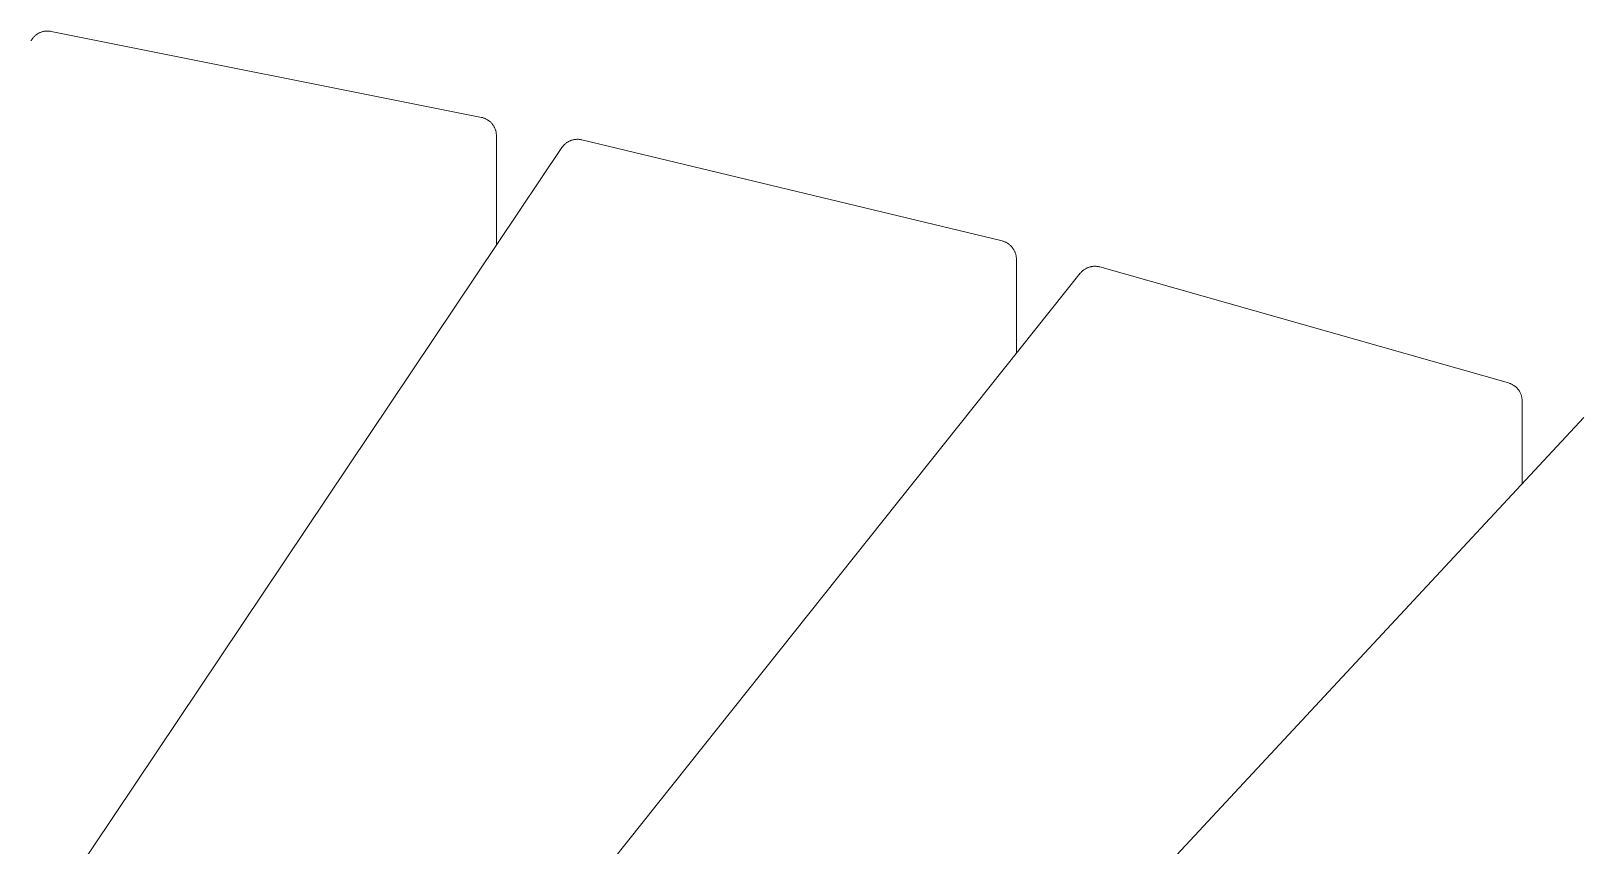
# Model space of a CAD drawing. Header units: inches. Extents: x -6 to 195, y -3 to 126.
# Drawn here: x 168.81 to 181.89, y 66.19 to 73.05 of the extents above; entities that cross this region are included whole.
import ezdxf

# ---------------------------------------------------------------- set-up
doc = ezdxf.new("R2010")
doc.units = ezdxf.units.IN
doc.layers.add('ZANO_R', color=7, linetype='Continuous', lineweight=0)

msp = doc.modelspace()

# ---------------------------------------------------------------- linework, layer by layer
at = {"layer": 'ZANO_R'}
for p, q in [((168.81468, 72.97222), (168.81614, 72.97482)), ((168.81614, 72.97482), (168.81765, 72.97739)), ((168.81765, 72.97739), (168.82049, 72.98195)), ((168.82049, 72.98195), (168.82349, 72.98641)), ((168.82349, 72.98641), (168.82663, 72.99076)), ((168.82663, 72.99076), (168.82992, 72.995)), ((168.82992, 72.995), (168.83336, 72.99913)), ((168.83336, 72.99913), (168.83693, 73.00314)), ((168.83693, 73.00314), (168.84064, 73.00703)), ((168.84064, 73.00703), (168.84448, 73.01079)), ((168.84448, 73.01079), (168.84844, 73.01441)), ((168.84844, 73.01441), (168.85253, 73.0179)), ((168.85253, 73.0179), (168.85673, 73.02124)), ((168.85673, 73.02124), (168.86104, 73.02444)), ((168.86104, 73.02444), (168.86546, 73.02749)), ((168.86546, 73.02749), (168.86998, 73.03039)), ((168.86998, 73.03039), (168.8746, 73.03314)), ((168.8746, 73.03314), (168.87931, 73.03572)), ((168.87931, 73.03572), (168.8841, 73.03814)), ((168.8841, 73.03814), (168.88898, 73.0404)), ((168.88898, 73.0404), (168.89393, 73.04249)), ((168.89393, 73.04249), (168.89894, 73.04441)), ((168.89894, 73.04441), (168.90402, 73.04615)), ((168.90402, 73.04615), (168.90916, 73.04773)), ((168.90916, 73.04773), (168.91434, 73.04912)), ((168.91434, 73.04912), (168.91957, 73.05034)), ((168.91957, 73.05034), (168.92484, 73.05138)), ((168.92484, 73.05138), (168.93014, 73.05224)), ((168.93014, 73.05224), (168.93547, 73.05292)), ((168.93547, 73.05292), (168.94082, 73.05342)), ((168.94082, 73.05342), (168.94618, 73.05373)), ((168.94618, 73.05373), (168.95155, 73.05386)), ((168.95155, 73.05386), (168.95692, 73.05381)), ((168.95692, 73.05381), (168.96229, 73.05358)), ((168.96229, 73.05358), (168.96764, 73.05316)), ((168.96764, 73.05316), (168.97298, 73.05256)), ((168.97298, 73.05256), (168.97829, 73.05178)), ((168.97829, 73.05178), (168.98358, 73.05081)), ((168.98358, 73.05081), (172.60545, 72.32671)), ((172.60545, 72.32671), (172.61074, 72.32556)), ((172.61074, 72.32556), (172.61598, 72.32422)), ((172.61598, 72.32422), (172.62117, 72.32271)), ((172.62117, 72.32271), (172.6263, 72.32103)), ((172.6263, 72.32103), (172.63138, 72.31916)), ((172.63138, 72.31916), (172.63639, 72.31713)), ((172.63639, 72.31713), (172.64133, 72.31492)), ((172.64133, 72.31492), (172.64618, 72.31254)), ((172.64618, 72.31254), (172.65096, 72.31)), ((172.65096, 72.31), (172.65564, 72.3073)), ((172.65564, 72.3073), (172.66023, 72.30444)), ((172.66023, 72.30444), (172.66471, 72.30142)), ((172.66471, 72.30142), (172.66909, 72.29825)), ((172.66909, 72.29825), (172.67336, 72.29493)), ((172.67336, 72.29493), (172.67751, 72.29147)), ((172.67751, 72.29147), (172.68154, 72.28786)), ((172.68154, 72.28786), (172.68545, 72.28412)), ((172.68545, 72.28412), (172.68922, 72.28025)), ((172.68922, 72.28025), (172.69286, 72.27625)), ((172.69286, 72.27625), (172.69636, 72.27213)), ((172.69636, 72.27213), (172.69972, 72.26789)), ((172.69972, 72.26789), (172.70293, 72.26354)), ((172.70293, 72.26354), (172.70598, 72.25908)), ((172.70598, 72.25908), (172.70889, 72.25451)), ((172.70889, 72.25451), (172.71163, 72.24985)), ((172.71163, 72.24985), (172.71421, 72.2451)), ((172.71421, 72.2451), (172.71663, 72.24027)), ((172.71663, 72.24027), (172.71888, 72.23535)), ((172.71888, 72.23535), (172.72096, 72.23036)), ((172.72096, 72.23036), (172.72287, 72.2253)), ((172.72287, 72.2253), (172.7246, 72.22018)), ((172.7246, 72.22018), (172.72616, 72.215)), ((172.72616, 72.215), (172.72753, 72.20977)), ((172.72753, 72.20977), (172.72873, 72.2045)), ((172.72873, 72.2045), (172.72974, 72.19919)), ((172.72974, 72.19919), (172.73058, 72.19384)), ((172.73058, 72.19384), (172.73122, 72.18848)), ((172.73122, 72.18848), (172.73169, 72.18309)), ((172.73169, 72.18309), (172.73197, 72.17769)), ((172.73197, 72.17769), (172.73206, 72.17228)), ((172.73206, 72.17228), (172.73206, 71.24922)), ((167.0027, 62.69896), (173.28353, 72.07221)), ((173.28353, 72.07221), (173.28511, 72.07452)), ((173.28511, 72.07452), (173.28672, 72.0768)), ((173.28672, 72.0768), (173.29, 72.08118)), ((173.29, 72.08118), (173.29344, 72.08544)), ((173.29344, 72.08544), (173.29701, 72.08958)), ((173.29701, 72.08958), (173.30073, 72.09359)), ((173.30073, 72.09359), (173.30459, 72.09747)), ((173.30459, 72.09747), (173.30858, 72.10122)), ((173.30858, 72.10122), (173.3127, 72.10482)), ((173.3127, 72.10482), (173.31694, 72.10828)), ((173.31694, 72.10828), (173.32129, 72.11159)), ((173.32129, 72.11159), (173.32576, 72.11475)), ((173.32576, 72.11475), (173.33034, 72.11775)), ((173.33034, 72.11775), (173.33502, 72.12058)), ((173.33502, 72.12058), (173.33979, 72.12326)), ((173.33979, 72.12326), (173.34465, 72.12576)), ((173.34465, 72.12576), (173.3496, 72.1281)), ((173.3496, 72.1281), (173.35463, 72.13026)), ((173.35463, 72.13026), (173.35973, 72.13225)), ((173.35973, 72.13225), (173.36489, 72.13406)), ((173.36489, 72.13406), (173.37011, 72.13569)), ((173.37011, 72.13569), (173.37539, 72.13713)), ((173.37539, 72.13713), (173.38071, 72.13839)), ((173.38071, 72.13839), (173.38608, 72.13947)), ((173.38608, 72.13947), (173.39148, 72.14036)), ((173.39148, 72.14036), (173.3969, 72.14106)), ((173.3969, 72.14106), (173.40235, 72.14157)), ((173.40235, 72.14157), (173.40781, 72.14189)), ((173.40781, 72.14189), (173.41328, 72.14203)), ((173.41328, 72.14203), (173.41876, 72.14197)), ((173.41876, 72.14197), (173.42422, 72.14172)), ((173.42422, 72.14172), (173.42968, 72.14128)), ((173.42968, 72.14128), (173.43511, 72.14066)), ((173.43511, 72.14066), (173.44052, 72.13984)), ((173.44052, 72.13984), (173.4459, 72.13884)), ((173.4459, 72.13884), (173.45124, 72.13765)), ((173.45124, 72.13765), (176.98851, 71.28546)), ((176.98851, 71.28546), (176.99372, 71.2841)), ((176.99372, 71.2841), (176.99889, 71.28257)), ((176.99889, 71.28257), (177.004, 71.28087)), ((177.004, 71.28087), (177.00905, 71.27899)), ((177.00905, 71.27899), (177.01403, 71.27694)), ((177.01403, 71.27694), (177.01894, 71.27472)), ((177.01894, 71.27472), (177.02377, 71.27234)), ((177.02377, 71.27234), (177.02852, 71.26978)), ((177.02852, 71.26978), (177.03318, 71.26707)), ((177.03318, 71.26707), (177.03774, 71.26421)), ((177.03774, 71.26421), (177.0422, 71.26118)), ((177.0422, 71.26118), (177.04655, 71.25801)), ((177.04655, 71.25801), (177.05079, 71.25469)), ((177.05079, 71.25469), (177.05492, 71.25122)), ((177.05492, 71.25122), (177.05893, 71.24762)), ((177.05893, 71.24762), (177.06281, 71.24388)), ((177.06281, 71.24388), (177.06656, 71.24001)), ((177.06656, 71.24001), (177.07017, 71.23602)), ((177.07017, 71.23602), (177.07365, 71.2319)), ((177.07365, 71.2319), (177.07698, 71.22767)), ((177.07698, 71.22767), (177.08017, 71.22333)), ((177.08017, 71.22333), (177.08321, 71.21888)), ((177.08321, 71.21888), (177.08609, 71.21432)), ((177.08609, 71.21432), (177.08881, 71.20968)), ((177.08881, 71.20968), (177.09138, 71.20494)), ((177.09138, 71.20494), (177.09378, 71.20011)), ((177.09378, 71.20011), (177.09602, 71.19521)), ((177.09602, 71.19521), (177.09808, 71.19024)), ((177.09808, 71.19024), (177.09998, 71.18519)), ((177.09998, 71.18519), (177.1017, 71.18009)), ((177.1017, 71.18009), (177.10324, 71.17492)), ((177.10324, 71.17492), (177.10461, 71.16971)), ((177.10461, 71.16971), (177.1058, 71.16446)), ((177.1058, 71.16446), (177.1068, 71.15916)), ((177.1068, 71.15916), (177.10763, 71.15384)), ((177.10763, 71.15384), (177.10827, 71.14849)), ((177.10827, 71.14849), (177.10873, 71.14312)), ((177.10873, 71.14312), (177.10901, 71.13774)), ((177.10901, 71.13774), (177.1091, 71.13236)), ((177.1091, 71.13236), (177.1091, 70.33854)), ((170.37244, 61.88235), (177.64648, 71.01309)), ((177.64648, 71.01309), (177.6498, 71.01711)), ((177.6498, 71.01711), (177.65341, 71.0212)), ((177.65341, 71.0212), (177.65715, 71.02515)), ((177.65715, 71.02515), (177.66103, 71.02898)), ((177.66103, 71.02898), (177.66504, 71.03267)), ((177.66504, 71.03267), (177.66917, 71.03622)), ((177.66917, 71.03622), (177.67343, 71.03962)), ((177.67343, 71.03962), (177.6778, 71.04288)), ((177.6778, 71.04288), (177.68228, 71.04598)), ((177.68228, 71.04598), (177.68686, 71.04892)), ((177.68686, 71.04892), (177.69155, 71.0517)), ((177.69155, 71.0517), (177.69632, 71.05432)), ((177.69632, 71.05432), (177.70119, 71.05678)), ((177.70119, 71.05678), (177.70613, 71.05906)), ((177.70613, 71.05906), (177.71116, 71.06117)), ((177.71116, 71.06117), (177.71625, 71.06311)), ((177.71625, 71.06311), (177.72141, 71.06487)), ((177.72141, 71.06487), (177.72662, 71.06645)), ((177.72662, 71.06645), (177.73189, 71.06785)), ((177.73189, 71.06785), (177.7372, 71.06906)), ((177.7372, 71.06906), (177.74255, 71.07009)), ((177.74255, 71.07009), (177.74793, 71.07094)), ((177.74793, 71.07094), (177.75334, 71.07159)), ((177.75334, 71.07159), (177.75877, 71.07206)), ((177.75877, 71.07206), (177.76421, 71.07235)), ((177.76421, 71.07235), (177.76966, 71.07244)), ((177.76966, 71.07244), (177.7751, 71.07235)), ((177.7751, 71.07235), (177.78055, 71.07206)), ((177.78055, 71.07206), (177.78597, 71.07159)), ((177.78597, 71.07159), (177.79138, 71.07094)), ((177.79138, 71.07094), (177.79676, 71.07009)), ((177.79676, 71.07009), (177.80211, 71.06906)), ((177.80211, 71.06906), (177.80743, 71.06784)), ((177.80743, 71.06784), (177.81269, 71.06645)), ((177.81269, 71.06645), (181.25177, 70.08943)), ((181.25177, 70.08943), (181.25691, 70.08788)), ((181.25691, 70.08788), (181.26198, 70.08615)), ((181.26198, 70.08615), (181.267, 70.08425)), ((181.267, 70.08425), (181.27195, 70.08219)), ((181.27195, 70.08219), (181.27682, 70.07995)), ((181.27682, 70.07995), (181.28162, 70.07755)), ((181.28162, 70.07755), (181.28633, 70.07499)), ((181.28633, 70.07499), (181.29095, 70.07227)), ((181.29095, 70.07227), (181.29547, 70.06939)), ((181.29547, 70.06939), (181.2999, 70.06636)), ((181.2999, 70.06636), (181.30422, 70.06318)), ((181.30422, 70.06318), (181.30842, 70.05986)), ((181.30842, 70.05986), (181.31252, 70.0564)), ((181.31252, 70.0564), (181.31649, 70.05279)), ((181.31649, 70.05279), (181.32034, 70.04906)), ((181.32034, 70.04906), (181.32406, 70.04519)), ((181.32406, 70.04519), (181.32764, 70.04121)), ((181.32764, 70.04121), (181.33109, 70.0371)), ((181.33109, 70.0371), (181.33439, 70.03287)), ((181.33439, 70.03287), (181.33755, 70.02854)), ((181.33755, 70.02854), (181.34056, 70.0241)), ((181.34056, 70.0241), (181.34342, 70.01957)), ((181.34342, 70.01957), (181.34612, 70.01493)), ((181.34612, 70.01493), (181.34866, 70.01021)), ((181.34866, 70.01021), (181.35104, 70.00541)), ((181.35104, 70.00541), (181.35325, 70.00052)), ((181.35325, 70.00052), (181.3553, 69.99557)), ((181.3553, 69.99557), (181.35718, 69.99054)), ((181.35718, 69.99054), (181.35888, 69.98546)), ((181.35888, 69.98546), (181.36041, 69.98032)), ((181.36041, 69.98032), (181.36177, 69.97513)), ((181.36177, 69.97513), (181.36294, 69.9699)), ((181.36294, 69.9699), (181.36394, 69.96463)), ((181.36394, 69.96463), (181.36476, 69.95933)), ((181.36476, 69.95933), (181.3654, 69.95401)), ((181.3654, 69.95401), (181.36585, 69.94866)), ((181.36585, 69.94866), (181.36613, 69.94331)), ((181.36613, 69.94331), (181.36622, 69.93795)), ((181.36622, 69.93795), (181.36622, 69.23986)), ((173.64727, 60.94584), (181.88661, 69.79901))]:
    msp.add_line(p, q, dxfattribs=at)

doc.saveas('drawing.dxf')
